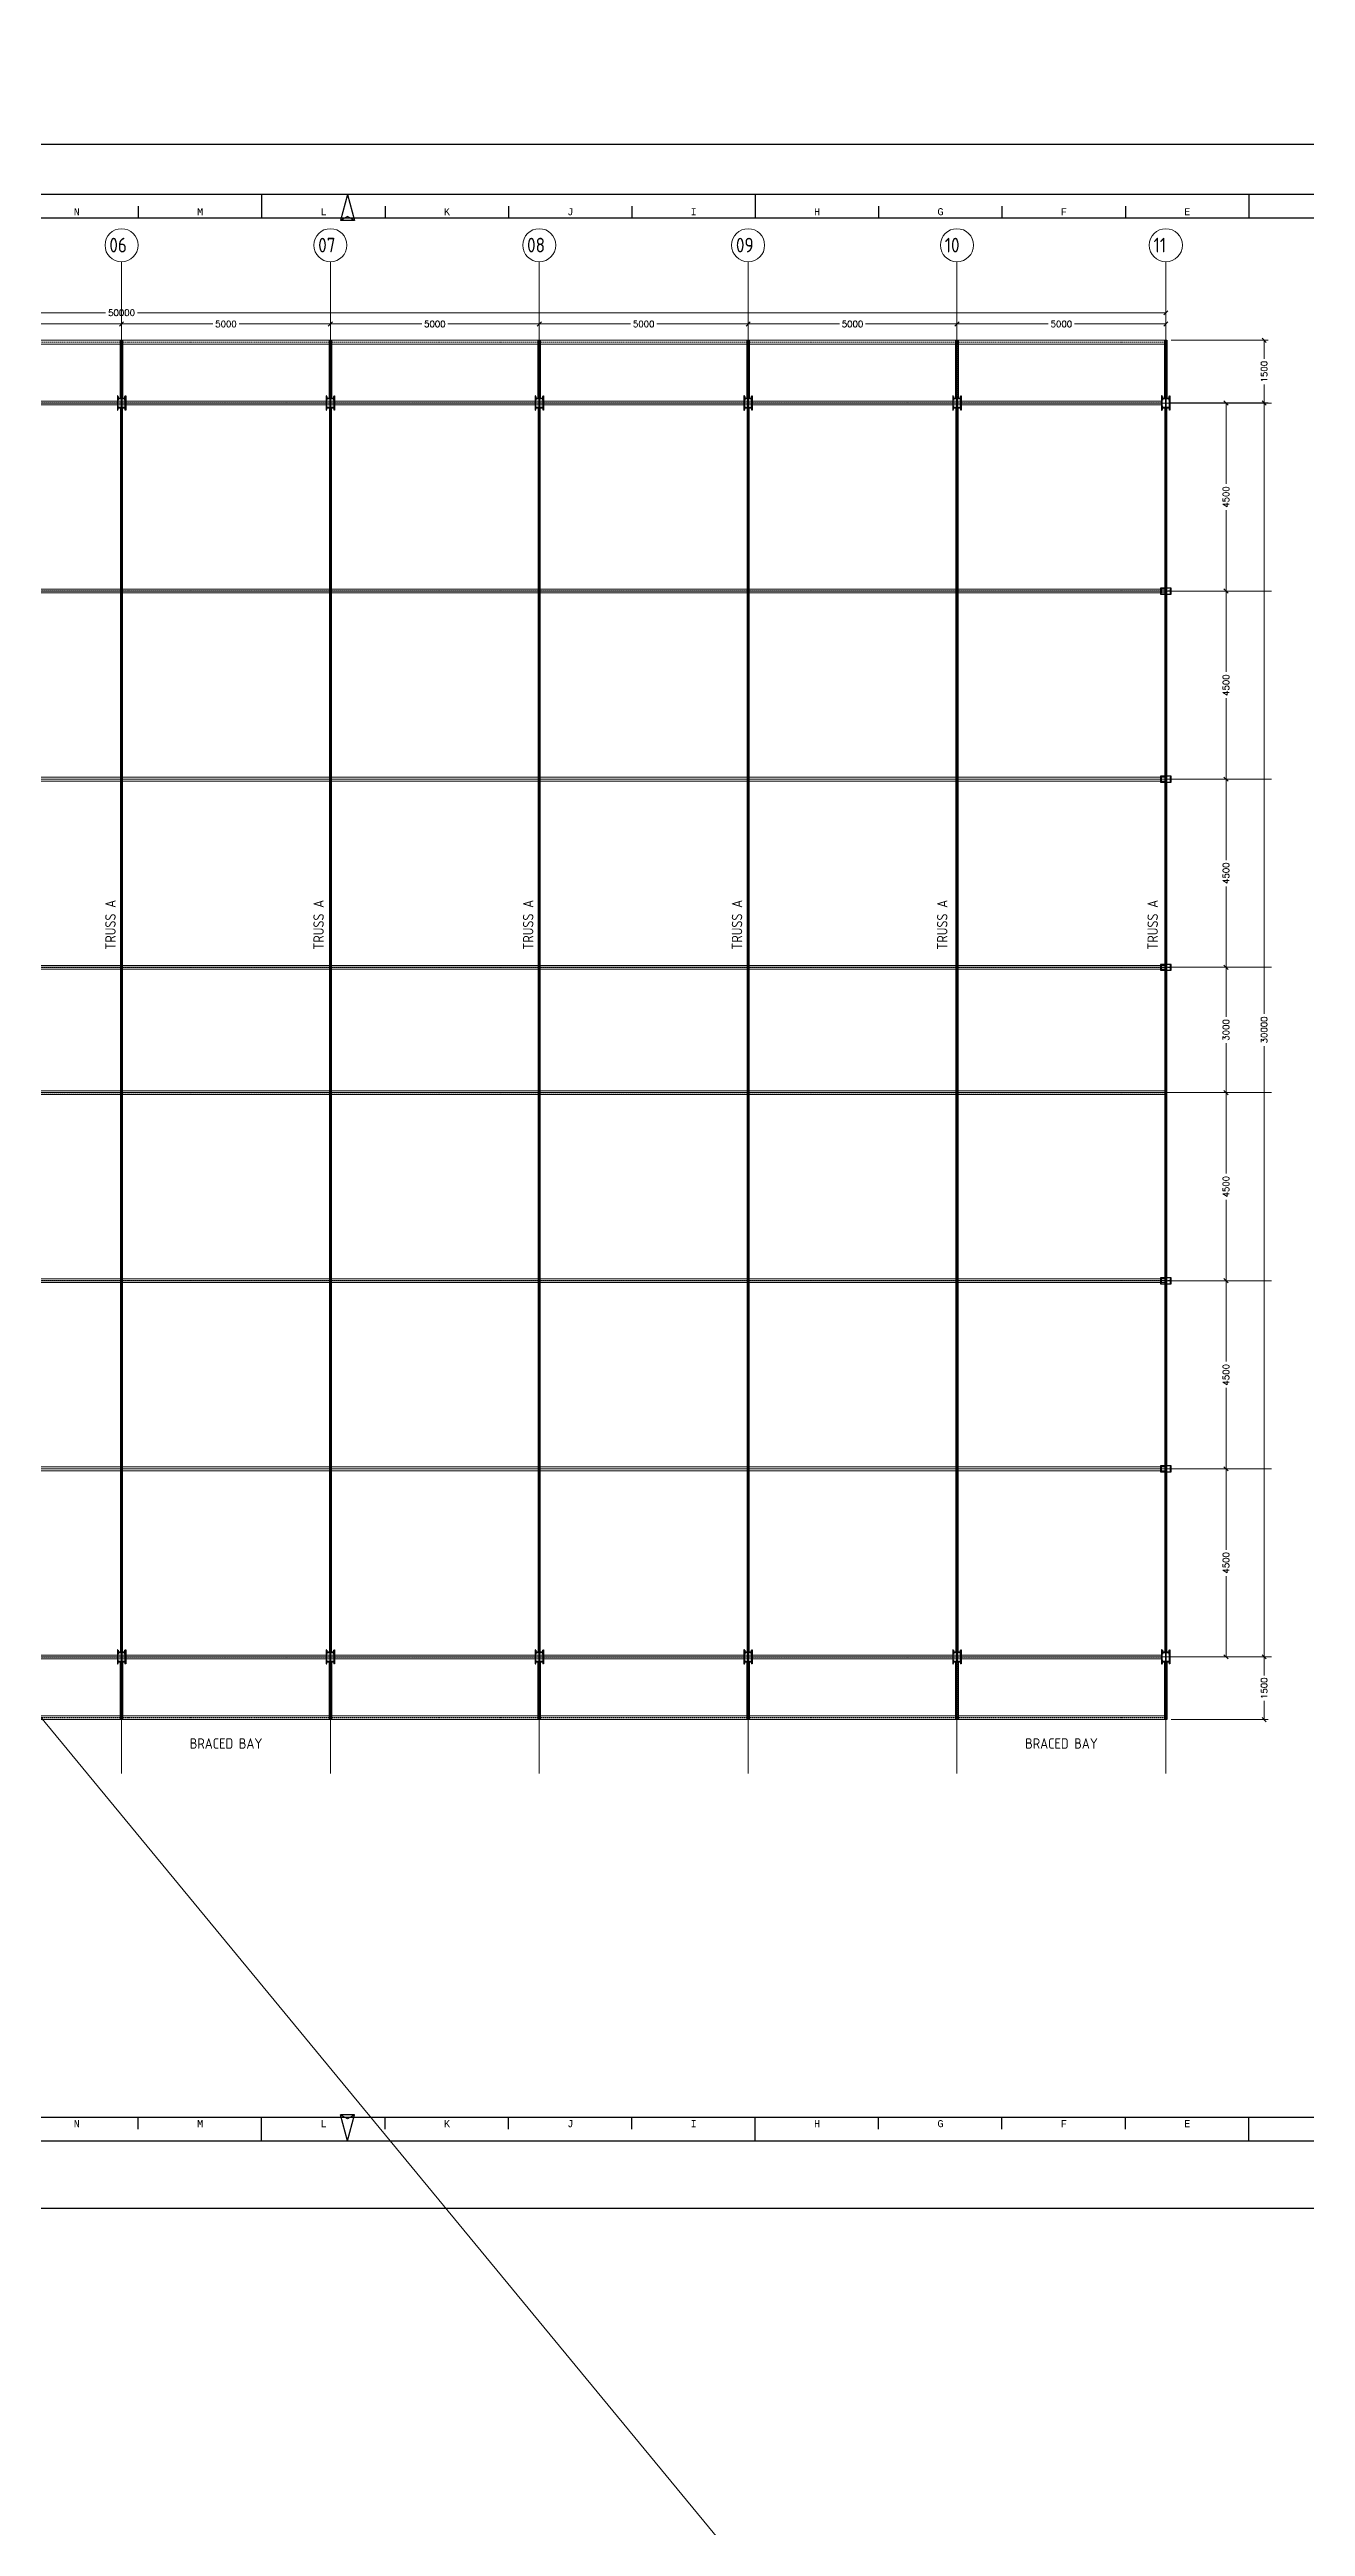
# Model space of a CAD drawing. Header units: millimetres. Extents: x -388065 to 2372687422, y -192755 to 667797.
# Drawn here: x 1517454 to 1547523, y 414036 to 473296 of the extents above; entities that cross this region are included whole.
import ezdxf

# ---------------------------------------------------------------- set-up
doc = ezdxf.new("R2010")
doc.units = ezdxf.units.MM
doc.linetypes.add('HIDDEN2', pattern=[4.7625, 3.175, -1.5875])
doc.layers.add('Label', color=192, linetype='Continuous')
doc.layers.add('LOGO', color=250, linetype='Continuous')
for name, color, linetype, lineweight in [('STR-DIM', 1, 'Continuous', 9), ('STR-GRID', 248, 'Continuous', 9), ('STR-STEEL', 6, 'Continuous', 30), ('STR-STEEL_IN_SEC', 6, 'Continuous', 15), ('STR-STEEL_IN_SEC_HIDD', 6, 'HIDDEN2', 15), ('STR-TEXT', 7, 'Continuous', 9)]:
    doc.layers.add(name, color=color, linetype=linetype, lineweight=lineweight)
doc.styles.add('MINA_MM_ANNOT_PLAN', font='dim.shx', dxfattribs={"height": 350})
doc.styles.add('MINA_MM_LAYOUT', font='dim.shx', dxfattribs={"height": 250})
doc.styles.add('MINA_MM_S', font='romans.shx', dxfattribs={"height": 150})
doc.styles.add('STANDART', font='MONOTXT.shx')
doc.dimstyles.new('MINA_MM_S', dxfattribs={"dimtxt": 150, "dimasz": 100, "dimexe": 100, "dimexo": 100, "dimgap": 50, "dimtad": 0, "dimdec": 0, "dimzin": 0, "dimdsep": 46, "dimtxsty": 'MINA_MM_S', "dimblk": 'OBLIQUE', "dimcen": 0.09, "dimclrd": 256, "dimclre": 256, "dimclrt": 7, "dimadec": 0, "dimazin": 0, "dimtfac": 1, "dimtdec": 0, "dimtix": 1, "dimtofl": 0, "dimtmove": 0, "dimatfit": 0, "dimfxl": 1, "dimtolj": 1, "dimtzin": 0, "dimlwd": -1, "dimlwe": -1, "dimarcsym": 0})

# ---------------------------------------------------------------- blocks, each defined once
blk = doc.blocks.new('_OBLIQUE')
at = {"color": 0, "linetype": 'ByBlock'}
blk.add_line((-0.5, -0.5), (0.5, 0.5), dxfattribs=at)
blk = doc.blocks.new('*D1527')
at = {"layer": 'Defpoints', "color": 0, "ltscale": 10, "transparency": 16777216}
for p in [(1519179, 466730), (1514179, 464840), (1519179, 464840)]:
    blk.add_point(p, dxfattribs=at)
at = {"layer": 'STR-DIM', "ltscale": 10, "transparency": 16777216}
for p, q in [((1514179, 464940), (1514179, 466830)), ((1514179, 466730), (1516364, 466730)), ((1519179, 466730), (1516993, 466730)), ((1519179, 464940), (1519179, 466830))]:
    blk.add_line(p, q, dxfattribs=at)
at = {"layer": 'STR-DIM', "ltscale": 10, "transparency": 16777216, "xscale": 100, "yscale": 100, "zscale": 100, "rotation": 180}
blk.add_blockref('_OBLIQUE', (1514179, 466730), dxfattribs=at)
at = {"layer": 'STR-DIM', "ltscale": 10, "transparency": 16777216, "xscale": 100, "yscale": 100, "zscale": 100}
blk.add_blockref('_OBLIQUE', (1519179, 466730), dxfattribs=at)
at = {"layer": 'STR-DIM', "color": 7, "ltscale": 10, "transparency": 16777216, "insert": (1516679, 466730), "char_height": 150, "attachment_point": 5, "style": 'MINA_MM_S'}
blk.add_mtext('\\A1;5000', dxfattribs=at)
blk = doc.blocks.new('*D1528')
at = {"layer": 'Defpoints', "color": 0, "ltscale": 10, "transparency": 16777216}
for p in [(1544179, 464840), (1544179, 460340), (1545620, 460340)]:
    blk.add_point(p, dxfattribs=at)
at = {"layer": 'STR-DIM', "ltscale": 10, "transparency": 16777216}
for p, q in [((1544279, 464840), (1545720, 464840)), ((1545620, 464840), (1545620, 462904)), ((1545620, 460340), (1545620, 462275)), ((1544279, 460340), (1545720, 460340))]:
    blk.add_line(p, q, dxfattribs=at)
at = {"layer": 'STR-DIM', "ltscale": 10, "transparency": 16777216, "xscale": 100, "yscale": 100, "zscale": 100}
for p, rotation in [((1545620, 464840), 90), ((1545620, 460340), 270)]:
    blk.add_blockref('_OBLIQUE', p, dxfattribs=dict(at, rotation=rotation))
at = {"layer": 'STR-DIM', "color": 7, "ltscale": 10, "transparency": 16777216, "insert": (1545620, 462590), "char_height": 150, "attachment_point": 5, "rotation": 90, "style": 'MINA_MM_S'}
blk.add_mtext('\\A1;4500', dxfattribs=at)
blk = doc.blocks.new('*D1529')
at = {"layer": 'Defpoints', "color": 0, "ltscale": 10, "transparency": 16777216}
for p in [(1544179, 460340), (1544179, 455840), (1545620, 455840)]:
    blk.add_point(p, dxfattribs=at)
at = {"layer": 'STR-DIM', "ltscale": 10, "transparency": 16777216}
for p, q in [((1544279, 460340), (1545720, 460340)), ((1545620, 460340), (1545620, 458404)), ((1545620, 455840), (1545620, 457775)), ((1544279, 455840), (1545720, 455840))]:
    blk.add_line(p, q, dxfattribs=at)
at = {"layer": 'STR-DIM', "ltscale": 10, "transparency": 16777216, "xscale": 100, "yscale": 100, "zscale": 100}
for p, rotation in [((1545620, 460340), 90), ((1545620, 455840), 270)]:
    blk.add_blockref('_OBLIQUE', p, dxfattribs=dict(at, rotation=rotation))
at = {"layer": 'STR-DIM', "color": 7, "ltscale": 10, "transparency": 16777216, "insert": (1545620, 458090), "char_height": 150, "attachment_point": 5, "rotation": 90, "style": 'MINA_MM_S'}
blk.add_mtext('\\A1;4500', dxfattribs=at)
blk = doc.blocks.new('*D1530')
at = {"layer": 'Defpoints', "color": 0, "ltscale": 10, "transparency": 16777216}
for p in [(1524179, 466730), (1519179, 464840), (1524179, 464840)]:
    blk.add_point(p, dxfattribs=at)
at = {"layer": 'STR-DIM', "ltscale": 10, "transparency": 16777216}
for p, q in [((1519179, 464940), (1519179, 466830)), ((1519179, 466730), (1521364, 466730)), ((1524179, 466730), (1521993, 466730)), ((1524179, 464940), (1524179, 466830))]:
    blk.add_line(p, q, dxfattribs=at)
at = {"layer": 'STR-DIM', "ltscale": 10, "transparency": 16777216, "xscale": 100, "yscale": 100, "zscale": 100, "rotation": 180}
blk.add_blockref('_OBLIQUE', (1519179, 466730), dxfattribs=at)
at = {"layer": 'STR-DIM', "ltscale": 10, "transparency": 16777216, "xscale": 100, "yscale": 100, "zscale": 100}
blk.add_blockref('_OBLIQUE', (1524179, 466730), dxfattribs=at)
at = {"layer": 'STR-DIM', "color": 7, "ltscale": 10, "transparency": 16777216, "insert": (1521679, 466730), "char_height": 150, "attachment_point": 5, "style": 'MINA_MM_S'}
blk.add_mtext('\\A1;5000', dxfattribs=at)
blk = doc.blocks.new('*D1531')
at = {"layer": 'Defpoints', "color": 0, "ltscale": 10, "transparency": 16777216}
for p in [(1529179, 466730), (1524179, 464840), (1529179, 464840)]:
    blk.add_point(p, dxfattribs=at)
at = {"layer": 'STR-DIM', "ltscale": 10, "transparency": 16777216}
for p, q in [((1524179, 464940), (1524179, 466830)), ((1524179, 466730), (1526364, 466730)), ((1529179, 466730), (1526993, 466730)), ((1529179, 464940), (1529179, 466830))]:
    blk.add_line(p, q, dxfattribs=at)
at = {"layer": 'STR-DIM', "ltscale": 10, "transparency": 16777216, "xscale": 100, "yscale": 100, "zscale": 100, "rotation": 180}
blk.add_blockref('_OBLIQUE', (1524179, 466730), dxfattribs=at)
at = {"layer": 'STR-DIM', "ltscale": 10, "transparency": 16777216, "xscale": 100, "yscale": 100, "zscale": 100}
blk.add_blockref('_OBLIQUE', (1529179, 466730), dxfattribs=at)
at = {"layer": 'STR-DIM', "color": 7, "ltscale": 10, "transparency": 16777216, "insert": (1526679, 466730), "char_height": 150, "attachment_point": 5, "style": 'MINA_MM_S'}
blk.add_mtext('\\A1;5000', dxfattribs=at)
blk = doc.blocks.new('*D1532')
at = {"layer": 'Defpoints', "color": 0, "ltscale": 10, "transparency": 16777216}
for p in [(1534179, 466730), (1529179, 464840), (1534179, 464840)]:
    blk.add_point(p, dxfattribs=at)
at = {"layer": 'STR-DIM', "ltscale": 10, "transparency": 16777216}
for p, q in [((1529179, 464940), (1529179, 466830)), ((1529179, 466730), (1531364, 466730)), ((1534179, 466730), (1531993, 466730)), ((1534179, 464940), (1534179, 466830))]:
    blk.add_line(p, q, dxfattribs=at)
at = {"layer": 'STR-DIM', "ltscale": 10, "transparency": 16777216, "xscale": 100, "yscale": 100, "zscale": 100, "rotation": 180}
blk.add_blockref('_OBLIQUE', (1529179, 466730), dxfattribs=at)
at = {"layer": 'STR-DIM', "ltscale": 10, "transparency": 16777216, "xscale": 100, "yscale": 100, "zscale": 100}
blk.add_blockref('_OBLIQUE', (1534179, 466730), dxfattribs=at)
at = {"layer": 'STR-DIM', "color": 7, "ltscale": 10, "transparency": 16777216, "insert": (1531679, 466730), "char_height": 150, "attachment_point": 5, "style": 'MINA_MM_S'}
blk.add_mtext('\\A1;5000', dxfattribs=at)
blk = doc.blocks.new('*D1533')
at = {"layer": 'Defpoints', "color": 0, "ltscale": 10, "transparency": 16777216}
for p in [(1539179, 466730), (1534179, 464840), (1539179, 464840)]:
    blk.add_point(p, dxfattribs=at)
at = {"layer": 'STR-DIM', "ltscale": 10, "transparency": 16777216}
for p, q in [((1534179, 464940), (1534179, 466830)), ((1534179, 466730), (1536364, 466730)), ((1539179, 466730), (1536993, 466730)), ((1539179, 464940), (1539179, 466830))]:
    blk.add_line(p, q, dxfattribs=at)
at = {"layer": 'STR-DIM', "ltscale": 10, "transparency": 16777216, "xscale": 100, "yscale": 100, "zscale": 100, "rotation": 180}
blk.add_blockref('_OBLIQUE', (1534179, 466730), dxfattribs=at)
at = {"layer": 'STR-DIM', "ltscale": 10, "transparency": 16777216, "xscale": 100, "yscale": 100, "zscale": 100}
blk.add_blockref('_OBLIQUE', (1539179, 466730), dxfattribs=at)
at = {"layer": 'STR-DIM', "color": 7, "ltscale": 10, "transparency": 16777216, "insert": (1536679, 466730), "char_height": 150, "attachment_point": 5, "style": 'MINA_MM_S'}
blk.add_mtext('\\A1;5000', dxfattribs=at)
blk = doc.blocks.new('*D1534')
at = {"layer": 'Defpoints', "color": 0, "ltscale": 10, "transparency": 16777216}
for p in [(1544179, 466730), (1539179, 464840), (1544179, 464840)]:
    blk.add_point(p, dxfattribs=at)
at = {"layer": 'STR-DIM', "ltscale": 10, "transparency": 16777216}
for p, q in [((1539179, 464940), (1539179, 466830)), ((1539179, 466730), (1541364, 466730)), ((1544179, 466730), (1541993, 466730)), ((1544179, 464940), (1544179, 466830))]:
    blk.add_line(p, q, dxfattribs=at)
at = {"layer": 'STR-DIM', "ltscale": 10, "transparency": 16777216, "xscale": 100, "yscale": 100, "zscale": 100, "rotation": 180}
blk.add_blockref('_OBLIQUE', (1539179, 466730), dxfattribs=at)
at = {"layer": 'STR-DIM', "ltscale": 10, "transparency": 16777216, "xscale": 100, "yscale": 100, "zscale": 100}
blk.add_blockref('_OBLIQUE', (1544179, 466730), dxfattribs=at)
at = {"layer": 'STR-DIM', "color": 7, "ltscale": 10, "transparency": 16777216, "insert": (1541679, 466730), "char_height": 150, "attachment_point": 5, "style": 'MINA_MM_S'}
blk.add_mtext('\\A1;5000', dxfattribs=at)
blk = doc.blocks.new('*D1535')
at = {"layer": 'Defpoints', "color": 0, "ltscale": 10, "transparency": 16777216}
for p in [(1544179, 455840), (1544179, 451340), (1545620, 451340)]:
    blk.add_point(p, dxfattribs=at)
at = {"layer": 'STR-DIM', "ltscale": 10, "transparency": 16777216}
for p, q in [((1544279, 455840), (1545720, 455840)), ((1545620, 455840), (1545620, 453904)), ((1545620, 451340), (1545620, 453275)), ((1544279, 451340), (1545720, 451340))]:
    blk.add_line(p, q, dxfattribs=at)
at = {"layer": 'STR-DIM', "ltscale": 10, "transparency": 16777216, "xscale": 100, "yscale": 100, "zscale": 100}
for p, rotation in [((1545620, 455840), 90), ((1545620, 451340), 270)]:
    blk.add_blockref('_OBLIQUE', p, dxfattribs=dict(at, rotation=rotation))
at = {"layer": 'STR-DIM', "color": 7, "ltscale": 10, "transparency": 16777216, "insert": (1545620, 453590), "char_height": 150, "attachment_point": 5, "rotation": 90, "style": 'MINA_MM_S'}
blk.add_mtext('\\A1;4500', dxfattribs=at)
blk = doc.blocks.new('*D1536')
at = {"layer": 'Defpoints', "color": 0, "ltscale": 10, "transparency": 16777216}
for p in [(1544179, 451340), (1544179, 448340), (1545620, 448340)]:
    blk.add_point(p, dxfattribs=at)
at = {"layer": 'STR-DIM', "ltscale": 10, "transparency": 16777216}
for p, q in [((1544279, 451340), (1545720, 451340)), ((1545620, 451340), (1545620, 450154)), ((1545620, 448340), (1545620, 449525)), ((1544279, 448340), (1545720, 448340))]:
    blk.add_line(p, q, dxfattribs=at)
at = {"layer": 'STR-DIM', "ltscale": 10, "transparency": 16777216, "xscale": 100, "yscale": 100, "zscale": 100}
for p, rotation in [((1545620, 451340), 90), ((1545620, 448340), 270)]:
    blk.add_blockref('_OBLIQUE', p, dxfattribs=dict(at, rotation=rotation))
at = {"layer": 'STR-DIM', "color": 7, "ltscale": 10, "transparency": 16777216, "insert": (1545620, 449840), "char_height": 150, "attachment_point": 5, "rotation": 90, "style": 'MINA_MM_S'}
blk.add_mtext('\\A1;3000', dxfattribs=at)
blk = doc.blocks.new('*D1537')
at = {"layer": 'Defpoints', "color": 0, "ltscale": 10, "transparency": 16777216}
for p in [(1544179, 443840), (1544179, 439340), (1545620, 439340)]:
    blk.add_point(p, dxfattribs=at)
at = {"layer": 'STR-DIM', "ltscale": 10, "transparency": 16777216}
for p, q in [((1544279, 443840), (1545720, 443840)), ((1545620, 443840), (1545620, 441904)), ((1545620, 439340), (1545620, 441275)), ((1544279, 439340), (1545720, 439340))]:
    blk.add_line(p, q, dxfattribs=at)
at = {"layer": 'STR-DIM', "ltscale": 10, "transparency": 16777216, "xscale": 100, "yscale": 100, "zscale": 100}
for p, rotation in [((1545620, 443840), 90), ((1545620, 439340), 270)]:
    blk.add_blockref('_OBLIQUE', p, dxfattribs=dict(at, rotation=rotation))
at = {"layer": 'STR-DIM', "color": 7, "ltscale": 10, "transparency": 16777216, "insert": (1545620, 441590), "char_height": 150, "attachment_point": 5, "rotation": 90, "style": 'MINA_MM_S'}
blk.add_mtext('\\A1;4500', dxfattribs=at)
blk = doc.blocks.new('*D1538')
at = {"layer": 'Defpoints', "color": 0, "ltscale": 10, "transparency": 16777216}
for p in [(1544179, 439340), (1544179, 434840), (1545620, 434840)]:
    blk.add_point(p, dxfattribs=at)
at = {"layer": 'STR-DIM', "ltscale": 10, "transparency": 16777216}
for p, q in [((1544279, 439340), (1545720, 439340)), ((1545620, 439340), (1545620, 437404)), ((1545620, 434840), (1545620, 436775)), ((1544279, 434840), (1545720, 434840))]:
    blk.add_line(p, q, dxfattribs=at)
at = {"layer": 'STR-DIM', "ltscale": 10, "transparency": 16777216, "xscale": 100, "yscale": 100, "zscale": 100}
for p, rotation in [((1545620, 439340), 90), ((1545620, 434840), 270)]:
    blk.add_blockref('_OBLIQUE', p, dxfattribs=dict(at, rotation=rotation))
at = {"layer": 'STR-DIM', "color": 7, "ltscale": 10, "transparency": 16777216, "insert": (1545620, 437090), "char_height": 150, "attachment_point": 5, "rotation": 90, "style": 'MINA_MM_S'}
blk.add_mtext('\\A1;4500', dxfattribs=at)
blk = doc.blocks.new('*D1539')
at = {"layer": 'Defpoints', "color": 0, "ltscale": 10, "transparency": 16777216}
for p in [(1544179, 466998), (1494179, 464840), (1544179, 464840)]:
    blk.add_point(p, dxfattribs=at)
at = {"layer": 'STR-DIM', "ltscale": 10, "transparency": 16777216}
for p, q in [((1494179, 464940), (1494179, 467098)), ((1494179, 466998), (1518793, 466998)), ((1544179, 466998), (1519564, 466998)), ((1544179, 464940), (1544179, 467098))]:
    blk.add_line(p, q, dxfattribs=at)
at = {"layer": 'STR-DIM', "ltscale": 10, "transparency": 16777216, "xscale": 100, "yscale": 100, "zscale": 100, "rotation": 180}
blk.add_blockref('_OBLIQUE', (1494179, 466998), dxfattribs=at)
at = {"layer": 'STR-DIM', "ltscale": 10, "transparency": 16777216, "xscale": 100, "yscale": 100, "zscale": 100}
blk.add_blockref('_OBLIQUE', (1544179, 466998), dxfattribs=at)
at = {"layer": 'STR-DIM', "color": 7, "ltscale": 10, "transparency": 16777216, "insert": (1519179, 466998), "char_height": 150, "attachment_point": 5, "style": 'MINA_MM_S'}
blk.add_mtext('\\A1;50000', dxfattribs=at)
blk = doc.blocks.new('TOP OF COL')
at = {"layer": 'STR-STEEL', "ltscale": 10}
for points in [[(-100, 168), (-100, -168), (-90, -168), (-90, 168)], [(100, 168), (100, -168), (90, -168), (90, 168)]]:
    blk.add_lwpolyline(points, close=True, dxfattribs=at)
for points in [[(-90, 67), (-90, 158), (-82, 158), (-82, 124, 0.41421), (-73, 115), (73, 115, 0.41421), (82, 124), (82, 158), (90, 158), (90, 67), (82, 67), (82, 101, 0.41421), (73, 110), (-73, 110, 0.41421), (-82, 101), (-82, 67), (-90, 67)], [(-90, -67), (-90, -158), (-82, -158), (-82, -124, -0.41421), (-73, -115), (73, -115, -0.41421), (82, -124), (82, -158), (90, -158), (90, -67), (82, -67), (82, -101, -0.41421), (73, -110), (-73, -110, -0.41421), (-82, -101), (-82, -67), (-90, -67)]]:
    blk.add_lwpolyline(points, format="xyb", dxfattribs=at)
blk.add_lwpolyline([(-55, -110), (-55, -101), (-15, -101, 0.414214), (-3, -89), (-3, 89, 0.414214), (-15, 101), (-55, 101), (-55, 110), (55, 110), (55, 101), (15, 101, 0.414214), (3, 89), (3, -89, 0.414214), (15, -101), (55, -101), (55, -110)], format="xyb", close=True, dxfattribs=at)
blk = doc.blocks.new('top plate_S')
at = {"layer": 'STR-STEEL', "ltscale": 10}
blk.add_lwpolyline([(125, 70), (-125, 70), (-125, -70), (125, -70)], close=True, dxfattribs=at)
at = {"layer": 'STR-STEEL_IN_SEC_HIDD', "ltscale": 10}
blk.add_lwpolyline([(110, -55), (101, -55), (101, -15, 0.414214), (89, -3), (-89, -3, 0.414214), (-101, -15), (-101, -55), (-110, -55), (-110, 55), (-101, 55), (-101, 15, 0.414214), (-89, 3), (89, 3, 0.414214), (101, 15), (101, 55), (110, 55)], format="xyb", close=True, dxfattribs=at)
blk = doc.blocks.new('LABLE')
at = {"layer": 'Label', "color": 7}
for p, q in [((80430, 56070), (0, 56070)), ((34468, 55730), (34468, 55391)), ((38025, 56070), (38025, 55391)), ((40498, 56070), (40298, 55325)), ((40498, 56070), (40697, 55325)), ((41582, 55730), (41582, 55391)), ((45139, 55730), (45139, 55391)), ((48696, 55730), (48696, 55391)), ((52253, 56070), (52253, 55391)), ((55809, 55730), (55809, 55391)), ((59366, 55730), (59366, 55391)), ((62923, 55730), (62923, 55391)), ((66480, 56070), (66480, 55391)), ((79751, 55391), (679, 55391)), ((40498, 55440), (40298, 55325)), ((40697, 55325), (40298, 55325)), ((40697, 55325), (40498, 55440)), ((40697, 745), (40298, 745)), ((40498, 0), (40298, 745)), ((40498, 630), (40298, 745)), ((40498, 0), (40697, 745)), ((40697, 745), (40498, 630)), ((0, 0), (80430, 0)), ((679, 679), (79751, 679)), ((34468, 340), (34468, 679)), ((38025, 0), (38025, 679)), ((41582, 340), (41582, 679)), ((45139, 340), (45139, 679)), ((48696, 340), (48696, 679)), ((52253, 0), (52253, 679)), ((55809, 340), (55809, 679)), ((59366, 340), (59366, 679)), ((62923, 340), (62923, 679)), ((66480, 0), (66480, 679))]:
    blk.add_line(p, q, dxfattribs=at)
at = {"layer": 'Label', "color": 7, "style": 'STANDART', "width": 1}
for s, p in [('N', (32607, 55473)), ('M', (36164, 55473)), ('L', (39721, 55473)), ('K', (43278, 55473)), ('J', (46835, 55473)), ('I', (50391, 55473)), ('H', (53948, 55473)), ('G', (57505, 55473)), ('F', (61062, 55473)), ('E', (64619, 55473)), ('N', (32607, 394)), ('M', (36164, 394)), ('L', (39721, 394)), ('K', (43278, 394)), ('J', (46835, 394)), ('I', (50391, 394)), ('H', (53948, 394)), ('G', (57505, 394)), ('F', (61062, 394)), ('E', (64619, 394))]:
    blk.add_text(s, height=203, dxfattribs=at).set_placement(p)
blk = doc.blocks.new('*D1568')
at = {"layer": 'Defpoints', "color": 0, "ltscale": 10, "transparency": 16777216}
for p in [(1544179, 448340), (1545620, 448340), (1544179, 443840)]:
    blk.add_point(p, dxfattribs=at)
at = {"layer": 'STR-DIM', "ltscale": 10, "transparency": 16777216}
for p, q in [((1544279, 448340), (1545720, 448340)), ((1545620, 448340), (1545620, 446404)), ((1545620, 443840), (1545620, 445775)), ((1544279, 443840), (1545720, 443840))]:
    blk.add_line(p, q, dxfattribs=at)
at = {"layer": 'STR-DIM', "ltscale": 10, "transparency": 16777216, "xscale": 100, "yscale": 100, "zscale": 100}
for p, rotation in [((1545620, 448340), 90), ((1545620, 443840), 270)]:
    blk.add_blockref('_OBLIQUE', p, dxfattribs=dict(at, rotation=rotation))
at = {"layer": 'STR-DIM', "color": 7, "ltscale": 10, "transparency": 16777216, "insert": (1545620, 446090), "char_height": 150, "attachment_point": 5, "rotation": 90, "style": 'MINA_MM_S'}
blk.add_mtext('\\A1;4500', dxfattribs=at)
blk = doc.blocks.new('*D1569')
at = {"layer": 'Defpoints', "color": 0, "ltscale": 10, "transparency": 16777216}
for p in [(1544179, 434840), (1546533, 434840), (1544204, 433340)]:
    blk.add_point(p, dxfattribs=at)
at = {"layer": 'STR-DIM', "ltscale": 10, "transparency": 16777216}
for p, q in [((1544279, 434840), (1546633, 434840)), ((1546533, 434840), (1546533, 434393)), ((1544304, 433340), (1546633, 433340)), ((1546533, 433340), (1546533, 433786))]:
    blk.add_line(p, q, dxfattribs=at)
at = {"layer": 'STR-DIM', "ltscale": 10, "transparency": 16777216, "xscale": 100, "yscale": 100, "zscale": 100}
for p, rotation in [((1546533, 434840), 90), ((1546533, 433340), 270)]:
    blk.add_blockref('_OBLIQUE', p, dxfattribs=dict(at, rotation=rotation))
at = {"layer": 'STR-DIM', "color": 7, "ltscale": 10, "transparency": 16777216, "insert": (1546533, 434090), "char_height": 150, "attachment_point": 5, "rotation": 90, "style": 'MINA_MM_S'}
blk.add_mtext('\\A1;1500', dxfattribs=at)
blk = doc.blocks.new('*D1570')
at = {"layer": 'Defpoints', "color": 0, "ltscale": 10, "transparency": 16777216}
for p in [(1544204, 466340), (1544179, 464840), (1546533, 464840)]:
    blk.add_point(p, dxfattribs=at)
at = {"layer": 'STR-DIM', "ltscale": 10, "transparency": 16777216}
for p, q in [((1544304, 466340), (1546633, 466340)), ((1546533, 466340), (1546533, 465893)), ((1546533, 464840), (1546533, 465286)), ((1544279, 464840), (1546633, 464840))]:
    blk.add_line(p, q, dxfattribs=at)
at = {"layer": 'STR-DIM', "ltscale": 10, "transparency": 16777216, "xscale": 100, "yscale": 100, "zscale": 100}
for p, rotation in [((1546533, 466340), 90), ((1546533, 464840), 270)]:
    blk.add_blockref('_OBLIQUE', p, dxfattribs=dict(at, rotation=rotation))
at = {"layer": 'STR-DIM', "color": 7, "ltscale": 10, "transparency": 16777216, "insert": (1546533, 465590), "char_height": 150, "attachment_point": 5, "rotation": 90, "style": 'MINA_MM_S'}
blk.add_mtext('\\A1;1500', dxfattribs=at)
blk = doc.blocks.new('*D1623')
at = {"layer": 'Defpoints', "color": 0, "ltscale": 10, "transparency": 16777216}
for p in [(1544179, 464840), (1546533, 464840), (1544179, 434840)]:
    blk.add_point(p, dxfattribs=at)
at = {"layer": 'STR-DIM', "ltscale": 10, "transparency": 16777216}
for p, q in [((1544279, 464840), (1546633, 464840)), ((1546533, 464840), (1546533, 450225)), ((1546533, 434840), (1546533, 449454)), ((1544279, 434840), (1546633, 434840))]:
    blk.add_line(p, q, dxfattribs=at)
at = {"layer": 'STR-DIM', "ltscale": 10, "transparency": 16777216, "xscale": 100, "yscale": 100, "zscale": 100}
for p, rotation in [((1546533, 464840), 90), ((1546533, 434840), 270)]:
    blk.add_blockref('_OBLIQUE', p, dxfattribs=dict(at, rotation=rotation))
at = {"layer": 'STR-DIM', "color": 7, "ltscale": 10, "transparency": 16777216, "insert": (1546533, 449840), "char_height": 150, "attachment_point": 5, "rotation": 90, "style": 'MINA_MM_S'}
blk.add_mtext('\\A1;30000', dxfattribs=at)

msp = doc.modelspace()

# ---------------------------------------------------------------- linework, layer by layer
at = {"layer": 'LOGO', "ltscale": 0.1}
msp.add_lwpolyline([(1559438.0368, 421653.9984), (1559438.0368, 471022.4143), (1489541.0036, 471022.4143), (1489541.0036, 421653.9984)], close=True, dxfattribs=at)
at = {"layer": 'STR-GRID', "ltscale": 10}
for p, q in [((1519178.6898, 468218.301), (1519178.6898, 432052.3267)), ((1524178.6898, 468218.301), (1524178.6898, 432052.3267)), ((1529178.6898, 468218.301), (1529178.6898, 432052.3267)), ((1534178.6898, 468218.301), (1534178.6898, 432052.3267)), ((1539178.6898, 468218.301), (1539178.6898, 432052.3267)), ((1544178.6898, 468218.301), (1544178.6898, 432052.3267)), ((1492514.7799, 464839.5862), (1546708.5004, 464839.5862)), ((1492514.7799, 460339.5862), (1546708.5004, 460339.5862)), ((1492514.7799, 455839.5862), (1546708.5004, 455839.5862)), ((1492514.7799, 451339.5862), (1546708.5004, 451339.5862)), ((1492514.7799, 448339.5862), (1546708.5004, 448339.5862)), ((1492514.7799, 443839.5862), (1546708.5004, 443839.5862)), ((1492514.7799, 439339.5862), (1546708.5004, 439339.5862)), ((1492514.7799, 434839.5862), (1546708.5004, 434839.5862))]:
    msp.add_line(p, q, dxfattribs=at)
for centre in [(1519178.6898, 468614.3785), (1524178.6898, 468614.3785), (1529178.6898, 468614.3785), (1534178.6898, 468614.3785), (1539178.6898, 468614.3785), (1544178.6898, 468614.3785)]:
    msp.add_circle(centre, 396.0775, dxfattribs=at)
at = {"layer": 'STR-STEEL', "ltscale": 10}
for points in [[(1519153.6898, 464954.8862), (1519153.6898, 466339.5862), (1519203.6898, 466339.5862), (1519203.6898, 464954.8862)], [(1524153.6898, 464954.8862), (1524153.6898, 466339.5862), (1524203.6898, 466339.5862), (1524203.6898, 464954.8862)], [(1529153.6898, 464954.8862), (1529153.6898, 466339.5862), (1529203.6898, 466339.5862), (1529203.6898, 464954.8862)], [(1534153.6898, 464954.8862), (1534153.6898, 466339.5862), (1534203.6898, 466339.5862), (1534203.6898, 464954.8862)], [(1539153.6898, 464954.8862), (1539153.6898, 466339.5862), (1539203.6898, 466339.5862), (1539203.6898, 464954.8862)], [(1544153.6898, 464954.8862), (1544153.6898, 466339.5862), (1544203.6898, 466339.5862), (1544203.6898, 464954.8862)], [(1519153.6898, 464724.2862), (1519153.6898, 434954.8862), (1519203.6898, 434954.8862), (1519203.6898, 464724.2862)], [(1524153.6898, 464724.2862), (1524153.6898, 434954.8862), (1524203.6898, 434954.8862), (1524203.6898, 464724.2862)], [(1529153.6898, 464724.2862), (1529153.6898, 434954.8862), (1529203.6898, 434954.8862), (1529203.6898, 464724.2862)], [(1534153.6898, 464724.2862), (1534153.6898, 434954.8862), (1534203.6898, 434954.8862), (1534203.6898, 464724.2862)], [(1539153.6898, 464724.2862), (1539153.6898, 434954.8862), (1539203.6898, 434954.8862), (1539203.6898, 464724.2862)], [(1544153.6898, 464724.2862), (1544153.6898, 434954.8862), (1544203.6898, 434954.8862), (1544203.6898, 464724.2862)], [(1519203.6898, 434724.2862), (1519203.6898, 433339.5862), (1519153.6898, 433339.5862), (1519153.6898, 434724.2862)], [(1524203.6898, 434724.2862), (1524203.6898, 433339.5862), (1524153.6898, 433339.5862), (1524153.6898, 434724.2862)], [(1529203.6898, 434724.2862), (1529203.6898, 433339.5862), (1529153.6898, 433339.5862), (1529153.6898, 434724.2862)], [(1534203.6898, 434724.2862), (1534203.6898, 433339.5862), (1534153.6898, 433339.5862), (1534153.6898, 434724.2862)], [(1539203.6898, 434724.2862), (1539203.6898, 433339.5862), (1539153.6898, 433339.5862), (1539153.6898, 434724.2862)], [(1544203.6898, 434724.2862), (1544203.6898, 433339.5862), (1544153.6898, 433339.5862), (1544153.6898, 434724.2862)]]:
    msp.add_lwpolyline(points, close=True, dxfattribs=at)
at = {"layer": 'STR-STEEL_IN_SEC', "color": 7, "ltscale": 0.1}
msp.add_line((1396989.2923, 579101.4319), (1584664.4846, 351706.677), dxfattribs=at)
at = {"layer": 'STR-STEEL_IN_SEC', "ltscale": 10}
for p, q in [((1544153.6898, 466339.5862), (1494203.6898, 466339.5862)), ((1544153.6898, 466249.5862), (1494203.6898, 466249.5862)), ((1544078.6898, 464884.5862), (1494278.6898, 464884.5862)), ((1544078.6898, 464794.5862), (1494278.6898, 464794.5862)), ((1544153.6898, 460384.5862), (1494203.6898, 460384.5862)), ((1544153.6898, 460294.5862), (1494203.6898, 460294.5862)), ((1544153.6898, 455884.5862), (1494203.6898, 455884.5862)), ((1544153.6898, 455794.5862), (1494203.6898, 455794.5862)), ((1544153.6898, 451384.5862), (1494203.6898, 451384.5862)), ((1544153.6898, 451294.5862), (1494203.6898, 451294.5862)), ((1544153.6898, 448384.5862), (1494203.6898, 448384.5862)), ((1544153.6898, 448294.5862), (1494203.6898, 448294.5862)), ((1544153.6898, 443884.5862), (1494203.6898, 443884.5862)), ((1544153.6898, 443794.5862), (1494203.6898, 443794.5862)), ((1544153.6898, 439384.5862), (1494203.6898, 439384.5862)), ((1544153.6898, 439294.5862), (1494203.6898, 439294.5862)), ((1544078.6898, 434884.5862), (1494278.6898, 434884.5862)), ((1544078.6898, 434794.5862), (1494278.6898, 434794.5862)), ((1544153.6898, 433429.5862), (1494203.6898, 433429.5862)), ((1544153.6898, 433339.5862), (1494203.6898, 433339.5862))]:
    msp.add_line(p, q, dxfattribs=at)
at = {"layer": 'STR-STEEL_IN_SEC_HIDD', "ltscale": 10}
for p, q in [((1544153.6898, 466297.5862), (1494203.6898, 466297.5862)), ((1544153.6898, 466291.5862), (1494203.6898, 466291.5862)), ((1544078.6898, 464842.5862), (1494278.6898, 464842.5862)), ((1544078.6898, 464836.5862), (1494278.6898, 464836.5862)), ((1544153.6898, 460342.5862), (1494203.6898, 460342.5862)), ((1544153.6898, 460336.5862), (1494203.6898, 460336.5862)), ((1544153.6898, 455842.5862), (1494203.6898, 455842.5862)), ((1544153.6898, 455836.5862), (1494203.6898, 455836.5862)), ((1544153.6898, 451342.5862), (1494203.6898, 451342.5862)), ((1544153.6898, 451336.5862), (1494203.6898, 451336.5862)), ((1544153.6898, 448342.5862), (1494203.6898, 448342.5862)), ((1544153.6898, 448336.5862), (1494203.6898, 448336.5862)), ((1544153.6898, 443842.5862), (1494203.6898, 443842.5862)), ((1544153.6898, 443836.5862), (1494203.6898, 443836.5862)), ((1544153.6898, 439342.5862), (1494203.6898, 439342.5862)), ((1544153.6898, 439336.5862), (1494203.6898, 439336.5862)), ((1544078.6898, 434842.5862), (1494278.6898, 434842.5862)), ((1544078.6898, 434836.5862), (1494278.6898, 434836.5862)), ((1544153.6898, 433387.5862), (1494203.6898, 433387.5862)), ((1544153.6898, 433381.5862), (1494203.6898, 433381.5862))]:
    msp.add_line(p, q, dxfattribs=at)
for points in [[(1519155.6898, 464954.8862), (1519155.6898, 466339.5862), (1519201.6898, 466339.5862), (1519201.6898, 464954.8862)], [(1524155.6898, 464954.8862), (1524155.6898, 466339.5862), (1524201.6898, 466339.5862), (1524201.6898, 464954.8862)], [(1529155.6898, 464954.8862), (1529155.6898, 466339.5862), (1529201.6898, 466339.5862), (1529201.6898, 464954.8862)], [(1534155.6898, 464954.8862), (1534155.6898, 466339.5862), (1534201.6898, 466339.5862), (1534201.6898, 464954.8862)], [(1539155.6898, 464954.8862), (1539155.6898, 466339.5862), (1539201.6898, 466339.5862), (1539201.6898, 464954.8862)], [(1544155.6898, 464954.8862), (1544155.6898, 466339.5862), (1544201.6898, 466339.5862), (1544201.6898, 464954.8862)], [(1519155.6898, 464724.2862), (1519155.6898, 434954.8862), (1519201.6898, 434954.8862), (1519201.6898, 464724.2862)], [(1524155.6898, 464724.2862), (1524155.6898, 434954.8862), (1524201.6898, 434954.8862), (1524201.6898, 464724.2862)], [(1529155.6898, 464724.2862), (1529155.6898, 434954.8862), (1529201.6898, 434954.8862), (1529201.6898, 464724.2862)], [(1534155.6898, 464724.2862), (1534155.6898, 434954.8862), (1534201.6898, 434954.8862), (1534201.6898, 464724.2862)], [(1539155.6898, 464724.2862), (1539155.6898, 434954.8862), (1539201.6898, 434954.8862), (1539201.6898, 464724.2862)], [(1544155.6898, 464724.2862), (1544155.6898, 434954.8862), (1544201.6898, 434954.8862), (1544201.6898, 464724.2862)], [(1519201.6898, 434724.2862), (1519201.6898, 433339.5862), (1519155.6898, 433339.5862), (1519155.6898, 434724.2862)], [(1524201.6898, 434724.2862), (1524201.6898, 433339.5862), (1524155.6898, 433339.5862), (1524155.6898, 434724.2862)], [(1529201.6898, 434724.2862), (1529201.6898, 433339.5862), (1529155.6898, 433339.5862), (1529155.6898, 434724.2862)], [(1534201.6898, 434724.2862), (1534201.6898, 433339.5862), (1534155.6898, 433339.5862), (1534155.6898, 434724.2862)], [(1539201.6898, 434724.2862), (1539201.6898, 433339.5862), (1539155.6898, 433339.5862), (1539155.6898, 434724.2862)], [(1544201.6898, 434724.2862), (1544201.6898, 433339.5862), (1544155.6898, 433339.5862), (1544155.6898, 434724.2862)]]:
    msp.add_lwpolyline(points, close=True, dxfattribs=at)

# ---------------------------------------------------------------- block references
at = {"xscale": 0.8305106339421224, "yscale": 0.8305106339421224, "zscale": 0.8305106339421224}
msp.add_blockref('LABLE', (1490952.8718, 423261.1846), dxfattribs=at)
for p in [(1519178.6898, 464839.5862), (1524178.6898, 464839.5862), (1529178.6898, 464839.5862), (1534178.6898, 464839.5862), (1539178.6898, 464839.5862), (1544178.6898, 464839.5862), (1519178.6898, 434839.5862), (1524178.6898, 434839.5862), (1529178.6898, 434839.5862), (1534178.6898, 434839.5862), (1539178.6898, 434839.5862), (1544178.6898, 434839.5862)]:
    msp.add_blockref('TOP OF COL', p)
at = {"layer": 'STR-STEEL_IN_SEC'}
for p in [(1544178.6893, 460339.5861), (1544178.6893, 455839.5861), (1544178.6893, 451339.5861), (1544178.6893, 443839.5861), (1544178.6893, 439339.5861)]:
    msp.add_blockref('top plate_S', p, dxfattribs=at)

# ---------------------------------------------------------------- texts
at = {"layer": 'STR-TEXT', "char_height": 350, "attachment_point": 1, "style": 'MINA_MM_ANNOT_PLAN'}
for s, insert in [('06', (1518886.9061, 468792.8892)), ('07', (1523886.9061, 468792.8892)), ('08', (1528886.9061, 468792.8892)), ('09', (1533886.9061, 468792.8892)), ('10', (1538886.9061, 468792.8892)), ('11', (1543886.9061, 468792.8892))]:
    msp.add_mtext_dynamic_manual_height_columns(s, width=668.666667, gutter_width=12.5, heights=[0], dxfattribs=dict(at, insert=insert))
at = {"layer": 'STR-TEXT', "color": 7, "ltscale": 10, "char_height": 250, "width": 1621.547619, "attachment_point": 5, "rotation": 90, "style": 'MINA_MM_LAYOUT'}
for insert in [(1518913.3749, 452356.77), (1523896.5784, 452356.77), (1528913.3749, 452356.77), (1533913.3749, 452356.77), (1538827.1635, 452356.77), (1543864.7535, 452356.77)]:
    msp.add_mtext('\\A1;TRUSS A', dxfattribs=dict(at, insert=insert))
at = {"layer": 'STR-TEXT', "color": 7, "ltscale": 10, "char_height": 250, "width": 2965.820543, "attachment_point": 5, "style": 'MINA_MM_LAYOUT'}
for insert in [(1521682.0634, 432768.1514), (1541682.0634, 432768.1514)]:
    msp.add_mtext('\\A1;BRACED BAY', dxfattribs=dict(at, insert=insert))

# ---------------------------------------------------------------- dimensions: what is measured, and where the dimension line sits
at = {"layer": 'STR-DIM', "ltscale": 10}
for base, p1, p2, picture, middle in [((1544178.6898, 466998.4763), (1494178.6898, 464839.5862), (1544178.6898, 464839.5862), '*D1539', (1519178.6898, 466998.4763)), ((1519178.6898, 466729.9529), (1514178.6898, 464839.5862), (1519178.6898, 464839.5862), '*D1527', (1516678.6898, 466729.9529)), ((1524178.6898, 466729.9529), (1519178.6898, 464839.5862), (1524178.6898, 464839.5862), '*D1530', (1521678.6898, 466729.9529)), ((1529178.6898, 466729.9529), (1524178.6898, 464839.5862), (1529178.6898, 464839.5862), '*D1531', (1526678.6898, 466729.9529)), ((1534178.6898, 466729.9529), (1529178.6898, 464839.5862), (1534178.6898, 464839.5862), '*D1532', (1531678.6898, 466729.9529)), ((1539178.6898, 466729.9529), (1534178.6898, 464839.5862), (1539178.6898, 464839.5862), '*D1533', (1536678.6898, 466729.9529)), ((1544178.6898, 466729.9529), (1539178.6898, 464839.5862), (1544178.6898, 464839.5862), '*D1534', (1541678.6898, 466729.9529))]:
    dim = msp.add_linear_dim(base=base, p1=p1, p2=p2, dimstyle='MINA_MM_S', override={"dimtmove": 1}, dxfattribs=at)
    dim.commit()
    dim.dimension.update_dxf_attribs({"geometry": picture, "text_midpoint": middle})
for base, p1, p2, angle, picture, middle in [((1546533.2319, 464839.5862), (1544203.6898, 466339.5862), (1544178.6898, 464839.5862), 90, '*D1570', (1546533.2319, 465589.5862)), ((1545619.9191, 460339.5862), (1544178.6898, 464839.5862), (1544178.6898, 460339.5862), 90, '*D1528', (1545619.9191, 462589.5862)), ((1546533.2319, 464839.5862), (1544178.6898, 434839.5861), (1544178.6898, 464839.5862), 90, '*D1623', (1546533.2319, 449839.5861)), ((1545619.9191, 455839.5862), (1544178.6898, 460339.5862), (1544178.6898, 455839.5862), 90, '*D1529', (1545619.9191, 458089.5862)), ((1545619.9191, 451339.5862), (1544178.6898, 455839.5862), (1544178.6898, 451339.5862), 90, '*D1535', (1545619.9191, 453589.5862)), ((1545619.9191, 448339.5862), (1544178.6898, 451339.5862), (1544178.6898, 448339.5862), 90, '*D1536', (1545619.9191, 449839.5862)), ((1545619.9191, 448339.5862), (1544178.6898, 443839.5862), (1544178.6898, 448339.5862), 270, '*D1568', (1545619.9191, 446089.5862)), ((1545619.9191, 439339.5862), (1544178.6898, 443839.5862), (1544178.6898, 439339.5862), 90, '*D1537', (1545619.9191, 441589.5862)), ((1545619.9191, 434839.5862), (1544178.6898, 439339.5862), (1544178.6898, 434839.5862), 90, '*D1538', (1545619.9191, 437089.5862)), ((1546533.2319, 434839.5861), (1544203.6898, 433339.5862), (1544178.6898, 434839.5861), 270, '*D1569', (1546533.2319, 434089.5861))]:
    dim = msp.add_linear_dim(base=base, p1=p1, p2=p2, angle=angle, dimstyle='MINA_MM_S', override={"dimtmove": 1}, dxfattribs=at)
    dim.commit()
    dim.dimension.update_dxf_attribs({"geometry": picture, "text_midpoint": middle})

doc.saveas('drawing.dxf')
